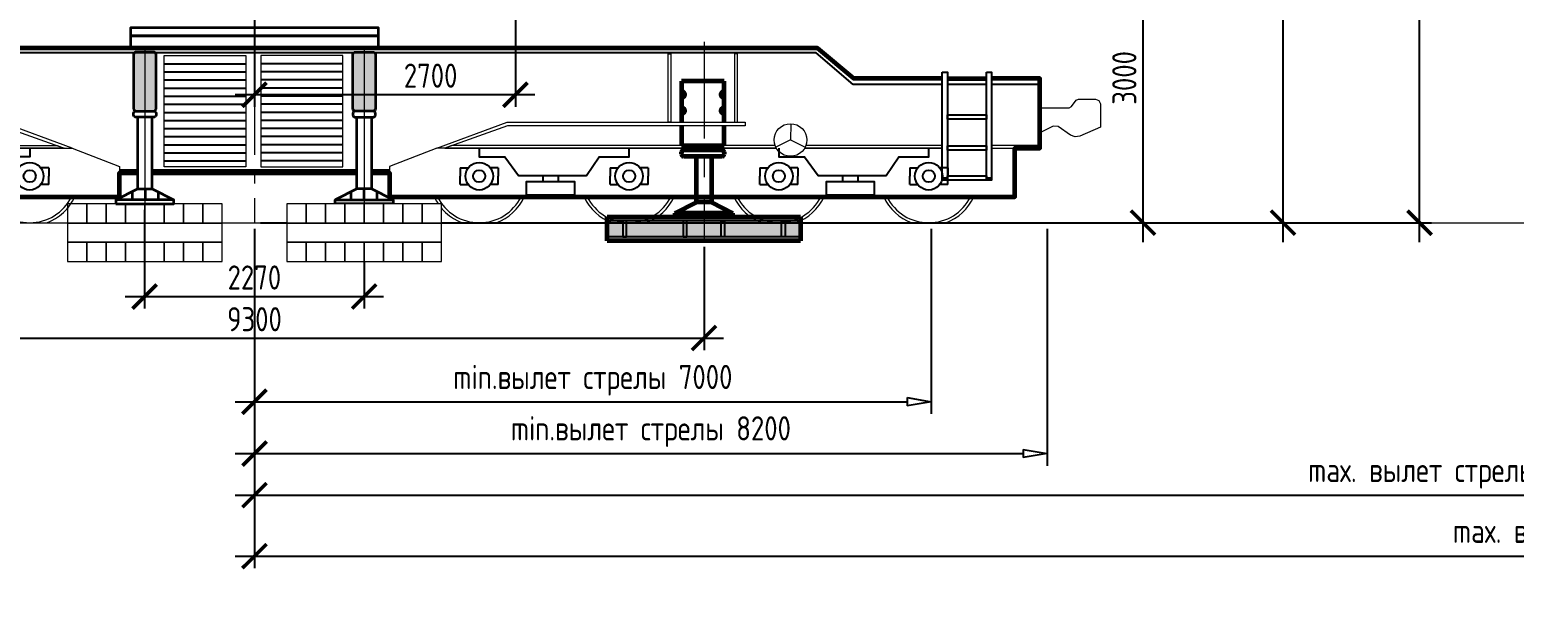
# Model space of a CAD drawing. Header units: millimetres. Extents: x -116888 to 30597, y -50310 to 30934.
# Drawn here: x -2325 to 13032, y -4014 to 2000 of the extents above; entities that cross this region are included whole.
import ezdxf

# ---------------------------------------------------------------- set-up
doc = ezdxf.new("R2010")
doc.units = ezdxf.units.MM
doc.set_wipeout_variables(frame=1)
doc.linetypes.add('CENTER', pattern=[16, 10, -2, 2, -2])
doc.linetypes.add('K5LT_AXLED', pattern=[19.5, 15, -1.5, 1.5, -1.5])
doc.layers.add('1.Основная', color=5, linetype='Continuous', lineweight=60, true_color=0x0000ff)
doc.layers.add('3.Осевая', color=7, linetype='CENTER', lineweight=0, true_color=0xff8000)
for name, color, linetype, lineweight in [('2.Тонкая', 7, 'Continuous', 18), ('второстепенные', 7, 'Continuous', 25), ('линии', 7, 'Continuous', 35), ('оси', 7, 'CENTER', 13), ('размеры', 7, 'Continuous', 15), ('штриховка', 7, 'Continuous', 9)]:
    doc.layers.add(name, color=color, linetype=linetype, lineweight=lineweight)
doc.styles.add('ГОСТ 2.304', font='CS_Gost2304.shx')
doc.dimstyles.new('СПДС', dxfattribs={"dimscale": 100, "dimtxt": 2.5, "dimasz": 2.5, "dimexe": 1.25, "dimexo": 0.625, "dimtad": 1, "dimdec": 0, "dimrnd": 0.001, "dimtxsty": 'ГОСТ 2.304', "dimblk": 'ARCHTICK', "dimblk1": 'ARCHTICK', "dimblk2": 'ARCHTICK', "dimcen": 2.5, "dimdle": 2, "dimadec": 0, "dimazin": 2, "dimtfac": 0.75, "dimtdec": 4, "dimtmove": 1, "dimatfit": 3, "dimfxl": 1, "dimtolj": 1, "dimarcsym": 1})

# ---------------------------------------------------------------- blocks, each defined once
blk = doc.blocks.new('*U123')
at = {"layer": '3.Осевая', "ltscale": 100}
blk.add_line((0, 2741), (0, -34), dxfattribs=at)
at = {"layer": 'линии', "color": 5, "ltscale": 1000, "true_color": 0x0000ff}
for points in [[(-1283, 128), (1283, 128), (1283, 211), (-1283, 211)], [(-1283, 0), (1283, 0), (1283, 128), (-1283, 128)]]:
    blk.add_lwpolyline(points, close=True, dxfattribs=at)
blk = doc.blocks.new('*U12')
blk.add_wipeout([(-800, 0), (-800, -600), (800, -600), (800, 0)]).dxf.layer = 'штриховка'
at = {"layer": '2.Тонкая', "ltscale": 1000}
for points in [[(-800, -200), (-600, -200), (-600, 0), (-800, 0)], [(-600, -200), (-400, -200), (-400, 0), (-600, 0)], [(-400, -200), (-200, -200), (-200, 0), (-400, 0)], [(-200, -200), (0, -200), (0, 0), (-200, 0)], [(0, -200), (200, -200), (200, 0), (0, 0)], [(200, -200), (400, -200), (400, 0), (200, 0)], [(400, -200), (600, -200), (600, 0), (400, 0)], [(600, -200), (800, -200), (800, 0), (600, 0)], [(-800, -400), (800, -400), (800, -200), (-800, -200)], [(-800, -600), (-600, -600), (-600, -400), (-800, -400)], [(-600, -600), (-400, -600), (-400, -400), (-600, -400)], [(-400, -600), (-200, -600), (-200, -400), (-400, -400)], [(-200, -600), (0, -600), (0, -400), (-200, -400)], [(0, -600), (200, -600), (200, -400), (0, -400)], [(200, -600), (400, -600), (400, -400), (200, -400)], [(400, -600), (600, -600), (600, -400), (400, -400)], [(600, -600), (800, -600), (800, -400), (600, -400)]]:
    blk.add_lwpolyline(points, close=True, dxfattribs=at)
blk = doc.blocks.new('аутр. стойка')
blk.add_wipeout([(780275, 203353), (780275, 203392), (780499, 203506), (780499, 204248), (780652, 204248), (780652, 203506), (780875, 203392), (780875, 203353)]).dxf.layer = 'штриховка'
at = {"layer": 'линии', "color": 5, "ltscale": 1000, "true_color": 0x0000ff}
for p, q in [((780578, 203506), (780578, 203392)), ((780444, 203478), (780444, 203392)), ((780712, 203475), (780712, 203392))]:
    blk.add_line(p, q, dxfattribs=at)
for points in [[(780499, 203506), (780652, 203506), (780652, 204248), (780499, 204248)], [(780275, 203353), (780875, 203353), (780875, 203392), (780275, 203392)]]:
    blk.add_lwpolyline(points, close=True, dxfattribs=at)
blk.add_lwpolyline([(780275, 203392), (780499, 203506), (780652, 203506), (780875, 203392)], dxfattribs=at)
blk = doc.blocks.new('уатр.')
at = {"layer": 'штриховка', "ltscale": 1000, "true_color": 0x000000}
h = blk.add_hatch(color=18, dxfattribs=at)
h.dxf.hatch_style = 1
h.paths.add_polyline_path([(761340, 193740, 0.414214), (761315, 193765), (761223, 193765), (761340, 193650)])
h.paths.add_polyline_path([(761107, 193609), (761107, 193337), (761291, 193154), (761315, 193154, 0.414214), (761340, 193179), (761340, 193378)])
at = {"layer": 'штриховка', "ltscale": 1000}
h = blk.add_hatch(color=2, dxfattribs=at)
h.dxf.hatch_style = 1
h.paths.add_polyline_path([(761340, 193650), (761223, 193765), (761132, 193765, 0.414214), (761107, 193740), (761107, 193609), (761340, 193378)])
h.paths.add_polyline_path([(761107, 193337), (761107, 193179, 0.414214), (761132, 193154), (761291, 193154)])
at = {"layer": 'линии', "color": 5, "ltscale": 1000, "true_color": 0x0000ff}
for points in [[(761132, 193154), (761315, 193154, 0.414214), (761340, 193179), (761340, 193740, 0.414214), (761315, 193765), (761132, 193765, 0.414214), (761107, 193740), (761107, 193179, 0.414214)], [(761132, 193154), (761315, 193154, -0.414214), (761340, 193129), (761340, 193115, -0.414214), (761315, 193090), (761132, 193090, -0.414214), (761107, 193115), (761107, 193129, -0.414214)]]:
    blk.add_lwpolyline(points, format="xyb", close=True, dxfattribs=at)
at = {"layer": 'линии'}
blk.add_blockref('аутр. стойка', (-19352, -11158), dxfattribs=at)
blk = doc.blocks.new('*U100')
at = {"color": 8, "lineweight": 20}
for p, q in [((-6105, 268), (-1550, 268)), ((6105, 268), (1550, 268))]:
    blk.add_line(p, q, dxfattribs=at)
for centre in [(-2325, 482), (2325, 482), (3875, 482), (5425, 482), (6975, 482)]:
    blk.add_arc(centre, 482, 206.3327, 333.6673, dxfattribs=at)
at = {"color": 7, "lineweight": 20}
blk.add_arc((-2325, 482), 513, 290.0531, 335.3742, dxfattribs=at)
at = {"layer": '1.Основная', "color": 5, "ltscale": 1000, "true_color": 0x0000ff}
for points in [[(7115, 1494), (6200, 1494), (5823, 1807), (0, 1807), (-5823, 1807), (-6200, 1494), (-7115, 1494)], [(-7624, 1494), (-8124, 1494), (-8124, 772), (-7865, 772), (-7865, 268), (-1395, 268), (-1395, 516), (1395, 516), (1395, 268), (7865, 268), (7865, 772), (8124, 772), (8124, 1494), (7624, 1494)], [(7168, 1494), (7571, 1494)]]:
    blk.add_lwpolyline(points, dxfattribs=at)
at = {"layer": '2.Тонкая', "ltscale": 1000}
for p, q in [((8124, 799), (7624, 799)), ((7624, 772), (7865, 772))]:
    blk.add_line(p, q, dxfattribs=at)
for points in [[(-89, 580), (-934, 580), (-934, 1732), (-89, 1732)], [(67, 580), (913, 580), (913, 1732), (67, 1732)], [(4308, 1040), (4278, 1040), (4278, 1748), (4308, 1748)], [(4967, 1040), (4997, 1040), (4997, 1748), (4967, 1748)]]:
    blk.add_lwpolyline(points, close=True, dxfattribs=at)
for points in [[(4858, 1040), (4858, 1466), (4418, 1466), (4418, 1040)], [(8124, 1191), (8428, 1191), (8452, 1203), (8500, 1268), (8524, 1280), (8700, 1280), (8735, 1265), (8750, 1230), (8750, 990), (8538, 897), (8488, 890), (8441, 907), (8312, 997), (8261, 1001), (8124, 931)], [(-1887, 772), (-2615, 1040), (-5077, 1040), (-5077, 1005), (-2616, 1005), (-1970, 772)], [(1887, 772), (2615, 1040), (5077, 1040), (5077, 1005), (2616, 1005), (1970, 772)], [(4418, 1005), (4418, 799), (4858, 799), (4858, 1005)], [(-5386, 799), (-2040, 799), (-1970, 772), (-5399, 772)], [(-5399, 772), (-1887, 772), (-1395, 583), (-1395, 516)], [(5399, 772), (1887, 772), (1395, 583), (1395, 516)], [(5386, 799), (2040, 799), (1970, 772), (5399, 772)], [(7115, 772), (5690, 772)], [(5690, 772), (7115, 772)], [(7115, 799), (5703, 799)]]:
    blk.add_lwpolyline(points, dxfattribs=at)
for centre, radius, start, end in [((4418, 1327), 33.6, 270, 90), ((4858, 1327), 33.6, 90, 270), ((4418, 1161), 33.6, 270, 90), ((4858, 1161), 33.6, 90, 270), ((2325, 482), 513, 204.6258, 249.9469), ((2325, 482), 513, 290.0531, 335.3742), ((3875, 482), 513, 204.6258, 249.9469), ((3875, 482), 513, 290.0531, 335.3742), ((5425, 482), 513, 204.6258, 249.9469), ((5425, 482), 513, 290.0531, 335.3742), ((6975, 482), 513, 204.6258, 249.9469), ((6975, 482), 513, 290.0531, 335.3742)]:
    blk.add_arc(centre, radius, start, end, dxfattribs=at)
at = {"layer": 'Defpoints', "color": 1, "linetype": 'Continuous', "lineweight": 0, "ltscale": 1000}
blk.add_line((8124, 1494), (8124, 1466), dxfattribs=at)
at = {"layer": 'второстепенные', "color": 9, "ltscale": 1000, "true_color": 0xb7b7b7}
for p, q in [((5810, 1758), (-5807, 1758)), ((6194, 1431), (5810, 1758)), ((-934, 1647), (-89, 1647)), ((-934, 1563), (-89, 1563)), ((913, 1647), (67, 1647)), ((913, 1563), (67, 1563)), ((-934, 1479), (-89, 1479)), ((-934, 1395), (-89, 1395)), ((913, 1479), (67, 1479)), ((913, 1395), (67, 1395)), ((7115, 1431), (6194, 1431)), ((7571, 1431), (7168, 1431)), ((8124, 1431), (7624, 1431)), ((-934, 1311), (-89, 1311)), ((913, 1311), (67, 1311)), ((-934, 1227), (-89, 1227)), ((-934, 1143), (-89, 1143)), ((913, 1227), (67, 1227)), ((913, 1143), (67, 1143)), ((-934, 1059), (-89, 1059)), ((-934, 975), (-89, 975)), ((913, 1059), (67, 1059)), ((913, 975), (67, 975)), ((-934, 892), (-89, 892)), ((-934, 808), (-89, 808)), ((913, 892), (67, 892)), ((913, 808), (67, 808)), ((-934, 724), (-89, 724)), ((-934, 640), (-89, 640)), ((913, 724), (67, 724)), ((913, 640), (67, 640)), ((-2128, 567), (-2210, 567)), ((-2128, 567), (-2128, 482)), ((-2128, 397), (-2128, 482)), ((-1395, 547), (1395, 547)), ((2128, 567), (2210, 567)), ((2128, 567), (2128, 482)), ((2128, 397), (2128, 482)), ((2522, 567), (2440, 567)), ((2522, 567), (2522, 482)), ((2522, 397), (2522, 482)), ((3678, 567), (3760, 567)), ((3678, 567), (3678, 482)), ((3678, 397), (3678, 482)), ((4072, 567), (3990, 567)), ((4072, 567), (4072, 482)), ((4072, 397), (4072, 482)), ((5228, 567), (5310, 567)), ((5228, 567), (5228, 482)), ((5228, 397), (5228, 482)), ((5622, 567), (5540, 567)), ((5622, 567), (5622, 482)), ((5622, 397), (5622, 482)), ((6778, 567), (6860, 567)), ((6778, 567), (6778, 482)), ((6778, 397), (6778, 482)), ((7172, 567), (7090, 567)), ((7172, 567), (7172, 482)), ((7172, 397), (7172, 482)), ((-2128, 397), (-2210, 397)), ((2128, 397), (2210, 397)), ((2522, 397), (2440, 397)), ((3678, 397), (3760, 397)), ((4072, 397), (3990, 397)), ((5228, 397), (5310, 397)), ((5622, 397), (5540, 397)), ((6778, 397), (6860, 397)), ((7172, 397), (7090, 397))]:
    blk.add_line(p, q, dxfattribs=at)
at = {"layer": 'второстепенные', "color": 8, "lineweight": 20}
for p, q in [((5548, 1025), (5545, 857)), ((5545, 857), (5393, 784)), ((5545, 857), (5697, 784))]:
    blk.add_line(p, q, dxfattribs=at)
at = {"layer": 'второстепенные', "color": 9, "ltscale": 1000, "true_color": 0xb7b7b7}
for points in [[(7115, 1560), (7168, 1560), (7168, 463), (7115, 463)], [(7571, 1560), (7624, 1560), (7624, 463), (7571, 463)], [(7168, 1118), (7571, 1118), (7571, 1071), (7168, 1071)], [(7168, 797), (7571, 797), (7571, 750), (7168, 750)], [(2985, 488), (3140, 488), (3140, 425), (2985, 425)], [(6085, 488), (6240, 488), (6240, 425), (6085, 425)], [(7115, 463), (7168, 463), (7168, 440), (7115, 440)], [(7168, 487), (7571, 487), (7571, 440), (7168, 440)], [(7571, 463), (7624, 463), (7624, 440), (7571, 440)], [(2812, 288), (3315, 288), (3315, 425), (2812, 425)], [(5912, 288), (6415, 288), (6415, 425), (5912, 425)]]:
    blk.add_lwpolyline(points, close=True, dxfattribs=at)
for points in [[(-2325, 772), (-2325, 682), (-2588, 682), (-2731, 488), (-3434, 488), (-3564, 683), (-3875, 683), (-3875, 772)], [(2325, 772), (2325, 682), (2588, 682), (2731, 488), (3434, 488), (3564, 683), (3875, 683), (3875, 772)], [(5425, 772), (5425, 682), (5688, 682), (5831, 488), (6534, 488), (6664, 683), (6975, 683), (6975, 772)]]:
    blk.add_lwpolyline(points, dxfattribs=at)
at = {"layer": 'второстепенные', "color": 8, "lineweight": 20}
blk.add_circle((5545, 857), 169, dxfattribs=at)
at = {"layer": 'второстепенные', "color": 9, "ltscale": 1000, "true_color": 0xb7b7b7}
for centre, radius in [((-2325, 482), 143), ((2325, 482), 143), ((3875, 482), 143), ((5425, 482), 143), ((6975, 482), 143), ((-2325, 482), 62.7), ((2325, 482), 62.7), ((3875, 482), 62.7), ((5425, 482), 62.7), ((6975, 482), 62.7)]:
    blk.add_circle(centre, radius, dxfattribs=at)
at = {"layer": 'оси', "color": 30, "linetype": 'K5LT_AXLED', "ltscale": 100, "true_color": 0xff8000}
blk.add_line((0, 2205), (0, 0), dxfattribs=at)
at = {"layer": 'линии'}
blk.add_blockref('уатр.', (-762358, -191998), dxfattribs=at)
at = {"layer": 'линии', "xscale": -1}
blk.add_blockref('уатр.', (762358, -191998), dxfattribs=at)
at = {"layer": 'линии', "color": 5, "ltscale": 1000, "true_color": 0x0000ff}
blk.add_line((-1283, 1807), (1283, 1807), dxfattribs=at)
at = {"layer": 'оси', "color": 30, "linetype": 'K5LT_AXLED', "ltscale": 200, "true_color": 0xff8000}
for p, q in [((-1135, 1807), (-1135, 0)), ((1135, 1807), (1135, 0))]:
    blk.add_line(p, q, dxfattribs=at)
blk = doc.blocks.new('_ArchTick')
at = {"color": 0, "linetype": 'ByBlock', "lineweight": 30, "const_width": 0.15}
blk.add_lwpolyline([(-0.5, -0.5), (0.5, 0.5)], dxfattribs=at)
blk = doc.blocks.new('*D76')
at = {"layer": 'Defpoints', "color": 0, "ltscale": 100}
for p in [(7000, 22000), (10640, 22000), (7000, 0)]:
    blk.add_point(p, dxfattribs=at)
at = {"layer": 'размеры', "color": 0, "lineweight": -2, "ltscale": 1000}
for p, q in [((10640, -200), (10640, 22200)), ((7063, 22000), (10765, 22000)), ((7062, 0), (10765, 0))]:
    blk.add_line(p, q, dxfattribs=at)
at = {"layer": 'размеры', "color": 0, "lineweight": -2, "ltscale": 100, "xscale": 250, "yscale": 250, "zscale": 250}
for p, rotation in [((10640, 22000), 90), ((10640, 0), 270)]:
    blk.add_blockref('_ArchTick', p, dxfattribs=dict(at, rotation=rotation))
at = {"layer": 'размеры', "color": 0, "ltscale": 100, "insert": (10412, 11000), "char_height": 250, "attachment_point": 5, "rotation": 90, "style": 'ГОСТ 2.304'}
blk.add_mtext('\\A1;высота подъёма крюка 22000', dxfattribs=at)
blk = doc.blocks.new('_ClosedBlank')
at = {"color": 0, "linetype": 'ByBlock', "lineweight": -2}
for p, q in [((-1, 0.167), (0, 0)), ((-1, 0.167), (-1, -0.167)), ((0, 0), (-1, -0.167))]:
    blk.add_line(p, q, dxfattribs=at)
blk = doc.blocks.new('*D77')
at = {"layer": 'Defpoints', "color": 0, "ltscale": 100}
for p in [(0, 0), (7000, 1), (7000, -1853)]:
    blk.add_point(p, dxfattribs=at)
at = {"layer": 'размеры', "color": 0, "lineweight": -2, "ltscale": 100}
for p, q in [((0, -62), (0, -1978)), ((7000, -62), (7000, -1978))]:
    blk.add_line(p, q, dxfattribs=at)
at = {"layer": 'размеры', "color": 0, "linetype": 'Continuous', "lineweight": -2, "ltscale": 100}
blk.add_line((-200, -1853), (6750, -1853), dxfattribs=at)
at = {"layer": 'размеры', "color": 0, "lineweight": -2, "ltscale": 100, "xscale": 250, "yscale": 250, "zscale": 250, "rotation": 180}
blk.add_blockref('_ArchTick', (0, -1853), dxfattribs=at)
at = {"layer": 'размеры', "color": 0, "lineweight": -2, "ltscale": 100, "xscale": 250, "yscale": 250, "zscale": 250}
blk.add_blockref('_ClosedBlank', (7000, -1853), dxfattribs=at)
at = {"layer": 'размеры', "color": 0, "ltscale": 100, "insert": (3500, -1631), "char_height": 250, "attachment_point": 5, "style": 'ГОСТ 2.304'}
blk.add_mtext('\\A1;min.вылет стрелы 7000', dxfattribs=at)
blk = doc.blocks.new('_McsArrow')
at = {"layer": 'Defpoints', "color": 0, "linetype": 'Continuous', "lineweight": 0, "ltscale": 1000}
blk.add_solid([(0, 0), (-1, 0.167), (-1, -0.167)], dxfattribs=at)
blk = doc.blocks.new('*D78')
at = {"layer": 'Defpoints', "color": 0, "ltscale": 100}
for p in [(25000, 0), (0, -62), (25000, -2822)]:
    blk.add_point(p, dxfattribs=at)
at = {"layer": 'размеры', "color": 0, "lineweight": -2, "ltscale": 100}
for p, q in [((0, -125), (0, -2947)), ((25000, -62), (25000, -2947)), ((-200, -2822), (24750, -2822))]:
    blk.add_line(p, q, dxfattribs=at)
at = {"layer": 'размеры', "color": 0, "lineweight": -2, "ltscale": 100, "xscale": 250, "yscale": 250, "zscale": 250, "rotation": 180}
blk.add_blockref('_ArchTick', (0, -2822), dxfattribs=at)
at = {"layer": 'размеры', "color": 0, "lineweight": -2, "ltscale": 100, "xscale": 250, "yscale": 250, "zscale": 250}
blk.add_blockref('_McsArrow', (25000, -2822), dxfattribs=at)
at = {"layer": 'размеры', "color": 0, "ltscale": 100, "insert": (12500, -2594), "char_height": 250, "attachment_point": 5, "style": 'ГОСТ 2.304'}
blk.add_mtext('\\A1;mах. вылет стрелы 25000', dxfattribs=at)
blk = doc.blocks.new('*D80')
at = {"layer": 'Defpoints', "color": 0, "ltscale": 100}
for p in [(0, 0), (8200, 0), (8200, -2391)]:
    blk.add_point(p, dxfattribs=at)
at = {"layer": 'размеры', "color": 0, "lineweight": -2, "ltscale": 1000}
for p, q in [((0, -62), (0, -2516)), ((8200, -62), (8200, -2516)), ((-200, -2391), (7950, -2391))]:
    blk.add_line(p, q, dxfattribs=at)
at = {"layer": 'размеры', "color": 0, "lineweight": -2, "ltscale": 100, "xscale": 250, "yscale": 250, "zscale": 250, "rotation": 180}
blk.add_blockref('_ArchTick', (0, -2391), dxfattribs=at)
at = {"layer": 'размеры', "color": 0, "lineweight": -2, "ltscale": 100, "xscale": 250, "yscale": 250, "zscale": 250}
blk.add_blockref('_ClosedBlank', (8200, -2391), dxfattribs=at)
at = {"layer": 'размеры', "color": 0, "ltscale": 100, "insert": (4100, -2163), "char_height": 250, "attachment_point": 5, "style": 'ГОСТ 2.304'}
blk.add_mtext('\\A1;min.вылет стрелы 8200', dxfattribs=at)
blk = doc.blocks.new('*D81')
at = {"layer": 'Defpoints', "color": 0, "ltscale": 100}
for p in [(7876, 27650), (12052, 27650), (0, 0)]:
    blk.add_point(p, dxfattribs=at)
at = {"layer": 'размеры', "color": 0, "lineweight": -2, "ltscale": 1000}
for p, q in [((12052, -200), (12052, 27850)), ((7939, 27650), (12177, 27650)), ((62, 0), (12177, 0))]:
    blk.add_line(p, q, dxfattribs=at)
at = {"layer": 'размеры', "color": 0, "lineweight": -2, "ltscale": 100, "xscale": 250, "yscale": 250, "zscale": 250}
for p, rotation in [((12052, 27650), 90), ((12052, 0), 270)]:
    blk.add_blockref('_ArchTick', p, dxfattribs=dict(at, rotation=rotation))
at = {"layer": 'размеры', "color": 0, "ltscale": 100, "insert": (11824, 13825), "char_height": 250, "attachment_point": 5, "rotation": 90, "style": 'ГОСТ 2.304'}
blk.add_mtext('\\A1;высота подъёма крюка 27650', dxfattribs=at)
blk = doc.blocks.new('*D82')
at = {"layer": 'Defpoints', "color": 0, "ltscale": 100}
for p in [(0, 0), (28000, 0), (28000, -3452)]:
    blk.add_point(p, dxfattribs=at)
at = {"layer": 'размеры', "color": 0, "lineweight": -2, "ltscale": 100}
for p, q in [((0, -62), (0, -3577)), ((28000, -62), (28000, -3577)), ((-200, -3452), (27750, -3452))]:
    blk.add_line(p, q, dxfattribs=at)
at = {"layer": 'размеры', "color": 0, "lineweight": -2, "ltscale": 100, "xscale": 250, "yscale": 250, "zscale": 250, "rotation": 180}
blk.add_blockref('_ArchTick', (0, -3452), dxfattribs=at)
at = {"layer": 'размеры', "color": 0, "lineweight": -2, "ltscale": 100, "xscale": 250, "yscale": 250, "zscale": 250}
blk.add_blockref('_McsArrow', (28000, -3452), dxfattribs=at)
at = {"layer": 'размеры', "color": 0, "ltscale": 100, "insert": (14000, -3224), "char_height": 250, "attachment_point": 5, "style": 'ГОСТ 2.304'}
blk.add_mtext('\\A1;mах. вылет стрелы 28000', dxfattribs=at)
blk = doc.blocks.new('*D94')
at = {"layer": 'Defpoints', "color": 0, "ltscale": 100, "transparency": 16777216}
for p in [(-9479, 11706), (-1038, 11706), (-8964, 0)]:
    blk.add_point(p, dxfattribs=at)
at = {"layer": 'размеры', "color": 0, "lineweight": -2, "ltscale": 100, "transparency": 16777216}
for p, q in [((-9479, -200), (-9479, 11906)), ((-1100, 11706), (-9604, 11706)), ((-9027, 0), (-9604, 0))]:
    blk.add_line(p, q, dxfattribs=at)
at = {"layer": 'размеры', "color": 0, "lineweight": -2, "ltscale": 100, "transparency": 16777216, "xscale": 250, "yscale": 250, "zscale": 250}
for p, rotation in [((-9479, 11706), 90), ((-9479, 0), 270)]:
    blk.add_blockref('_ArchTick', p, dxfattribs=dict(at, rotation=rotation))
at = {"layer": 'размеры', "color": 0, "ltscale": 100, "transparency": 16777216, "insert": (-9681, 5853), "char_height": 250, "attachment_point": 5, "rotation": 90, "style": 'ГОСТ 2.304'}
blk.add_mtext('\\A1;мах. 12500', dxfattribs=at)
blk = doc.blocks.new('*D96')
at = {"layer": 'Defpoints', "color": 0, "ltscale": 100, "transparency": 16777216}
for p in [(0, 3000), (2700, 3000), (0, 1326)]:
    blk.add_point(p, dxfattribs=at)
at = {"layer": 'размеры', "color": 0, "lineweight": -2, "ltscale": 100, "transparency": 16777216}
for p, q in [((0, 2938), (0, 1201)), ((2700, 2938), (2700, 1201)), ((2900, 1326), (-200, 1326))]:
    blk.add_line(p, q, dxfattribs=at)
at = {"layer": 'размеры', "color": 0, "lineweight": -2, "ltscale": 100, "transparency": 16777216, "xscale": 250, "yscale": 250, "zscale": 250, "rotation": 180}
blk.add_blockref('_ArchTick', (0, 1326), dxfattribs=at)
at = {"layer": 'размеры', "color": 0, "lineweight": -2, "ltscale": 100, "transparency": 16777216, "xscale": 250, "yscale": 250, "zscale": 250}
blk.add_blockref('_ArchTick', (2700, 1326), dxfattribs=at)
at = {"layer": 'размеры', "color": 0, "ltscale": 100, "transparency": 16777216, "insert": (1822, 1523), "char_height": 250, "attachment_point": 5, "style": 'ГОСТ 2.304'}
blk.add_mtext('\\A1;2700', dxfattribs=at)
blk = doc.blocks.new('*D97')
at = {"layer": 'Defpoints', "color": 0, "ltscale": 100, "transparency": 16777216}
for p in [(2702, 3000), (8200, 0), (9191, 0)]:
    blk.add_point(p, dxfattribs=at)
at = {"layer": 'размеры', "color": 0, "lineweight": -2, "ltscale": 100, "transparency": 16777216}
for p, q in [((9191, 3200), (9191, -200)), ((2764, 3000), (9316, 3000)), ((8262, 0), (9316, 0))]:
    blk.add_line(p, q, dxfattribs=at)
at = {"layer": 'размеры', "color": 0, "lineweight": -2, "ltscale": 100, "transparency": 16777216, "xscale": 250, "yscale": 250, "zscale": 250}
for p, rotation in [((9191, 3000), 90), ((9191, 0), 270)]:
    blk.add_blockref('_ArchTick', p, dxfattribs=dict(at, rotation=rotation))
at = {"layer": 'размеры', "color": 0, "ltscale": 100, "transparency": 16777216, "insert": (8998, 1500), "char_height": 250, "attachment_point": 5, "rotation": 90, "style": 'ГОСТ 2.304'}
blk.add_mtext('\\A1;3000', dxfattribs=at)
blk = doc.blocks.new('внутренние аутригеры')
at = {"layer": 'второстепенные', "ltscale": 1000, "true_color": 0xffffff}
h = blk.add_hatch(color=7, dxfattribs=at)
h.dxf.hatch_style = 1
h.paths.add_polyline_path([(-3649, -1745), (-5649, -1745), (-5649, -1995), (-3649, -1995)])
h = blk.add_hatch(color=7, dxfattribs=at)
h.dxf.hatch_style = 1
h.paths.add_polyline_path([(3649, -1745), (5649, -1745), (5649, -1995), (3649, -1995)])
at = {"layer": '1.Основная', "ltscale": 1000}
for p, q in [((-4858, -767), (-4858, -341)), ((-4858, -341), (-4418, -341)), ((-4418, -341), (-4418, -767)), ((4858, -341), (4418, -341)), ((4418, -341), (4418, -767)), ((4858, -767), (4858, -341)), ((-4858, -1007), (-4858, -802)), ((-4418, -802), (-4418, -1007)), ((4418, -802), (4418, -1007)), ((4858, -1007), (4858, -802)), ((-4418, -1007), (-4858, -1007)), ((-4443, -1051), (-4833, -1051)), ((4418, -1007), (4858, -1007)), ((4443, -1051), (4833, -1051)), ((-4858, -1076), (-4858, -1095)), ((-4833, -1120), (-4443, -1120)), ((-4418, -1095), (-4418, -1076)), ((4418, -1095), (4418, -1076)), ((4833, -1120), (4443, -1120)), ((4858, -1076), (4858, -1095)), ((-3649, -1745), (-5649, -1745)), ((-5649, -1745), (-5649, -1995)), ((-4949, -1745), (-4949, -1706)), ((-4949, -1706), (-4349, -1706)), ((-4349, -1745), (-4949, -1745)), ((-4349, -1706), (-4349, -1745)), ((-3649, -1995), (-3649, -1745)), ((3649, -1995), (3649, -1745)), ((3649, -1745), (5649, -1745)), ((4949, -1706), (4349, -1706)), ((4349, -1706), (4349, -1745)), ((4349, -1745), (4949, -1745)), ((4949, -1745), (4949, -1706)), ((5649, -1745), (5649, -1995)), ((-5649, -1995), (-3649, -1995)), ((5649, -1995), (3649, -1995))]:
    blk.add_line(p, q, dxfattribs=at)
at = {"layer": '1.Основная', "ltscale": 1000, "extrusion": (0, 0, -1)}
for p, q in [((-4727, -1120), (-4727, -1592)), ((-4573, -1592), (-4573, -1120)), ((4573, -1592), (4573, -1120)), ((4727, -1120), (4727, -1592)), ((-4727, -1592), (-4949, -1706)), ((-4349, -1706), (-4573, -1592)), ((4349, -1706), (4573, -1592)), ((4727, -1592), (4949, -1706))]:
    blk.add_line(p, q, dxfattribs=at)
at = {"layer": '1.Основная'}
for p, q in [((-4727, -1592), (-4573, -1592)), ((4727, -1592), (4573, -1592))]:
    blk.add_line(p, q, dxfattribs=at)
at = {"layer": '1.Основная', "ltscale": 1000}
for centre, radius, start, end in [((-4858, -480), 33.6, 270, 90), ((-4418, -480), 33.6, 90, 270), ((4418, -480), 33.6, 270, 90), ((4858, -480), 33.6, 90, 270), ((-4858, -646), 33.6, 270, 90), ((-4418, -646), 33.6, 90, 270), ((4418, -646), 33.6, 270, 90), ((4858, -646), 33.6, 90, 270), ((-4833, -1076), 25, 90, 180), ((-4443, -1076), 25, 0, 90), ((4443, -1076), 25, 90, 180), ((4833, -1076), 25, 0, 90), ((-4833, -1095), 25, 180, 270), ((-4443, -1095), 25, 270, 0), ((4443, -1095), 25, 180, 270), ((4833, -1095), 25, 270, 0)]:
    blk.add_arc(centre, radius, start, end, dxfattribs=at)
at = {"layer": 'Defpoints', "color": 1, "linetype": 'Continuous', "lineweight": 0, "extrusion": (0, 0, -1)}
for p, q in [((-4573, -1120), (-4727, -1120)), ((4573, -1120), (4727, -1120)), ((-4949, -1706), (-4949, -1745)), ((-4349, -1745), (-4349, -1706)), ((4349, -1745), (4349, -1706)), ((4949, -1706), (4949, -1745))]:
    blk.add_line(p, q, dxfattribs=at)
at = {"layer": 'второстепенные', "ltscale": 1000}
for p, q in [((-5649, -1787), (-3649, -1787)), ((-5451, -1787), (-5488, -1787)), ((-5488, -1787), (-5488, -1951)), ((-5451, -1951), (-5451, -1787)), ((-4826, -1787), (-4863, -1787)), ((-4863, -1787), (-4863, -1951)), ((-4826, -1951), (-4826, -1787)), ((-4472, -1951), (-4472, -1787)), ((-4472, -1787), (-4435, -1787)), ((-4435, -1787), (-4435, -1951)), ((-3847, -1951), (-3847, -1787)), ((-3847, -1787), (-3811, -1787)), ((-3811, -1787), (-3811, -1951)), ((5649, -1787), (3649, -1787)), ((3847, -1787), (3811, -1787)), ((3811, -1787), (3811, -1951)), ((3847, -1951), (3847, -1787)), ((4472, -1787), (4435, -1787)), ((4435, -1787), (4435, -1951)), ((4472, -1951), (4472, -1787)), ((4826, -1951), (4826, -1787)), ((4826, -1787), (4863, -1787)), ((4863, -1787), (4863, -1951)), ((5451, -1951), (5451, -1787)), ((5451, -1787), (5488, -1787)), ((5488, -1787), (5488, -1951)), ((-5649, -1951), (-3649, -1951)), ((-5488, -1951), (-5451, -1951)), ((-4863, -1951), (-4826, -1951)), ((-4435, -1951), (-4472, -1951)), ((-3811, -1951), (-3847, -1951)), ((5649, -1951), (3649, -1951)), ((3811, -1951), (3847, -1951)), ((4435, -1951), (4472, -1951)), ((4863, -1951), (4826, -1951)), ((5488, -1951), (5451, -1951))]:
    blk.add_line(p, q, dxfattribs=at)
at = {"layer": 'оси', "color": 30, "ltscale": 100, "true_color": 0xff8000}
for p, q in [((-4650, 66), (-4650, -1995)), ((4650, 66), (4650, -1995))]:
    blk.add_line(p, q, dxfattribs=at)
blk = doc.blocks.new('*D102')
at = {"layer": 'Defpoints', "color": 0, "ltscale": 100, "transparency": 16777216}
for p in [(-4650, -145), (4650, -188), (4650, -1194)]:
    blk.add_point(p, dxfattribs=at)
at = {"layer": 'размеры', "color": 0, "lineweight": -2, "ltscale": 100, "transparency": 16777216}
for p, q in [((-4650, -207), (-4650, -1319)), ((4650, -251), (4650, -1319)), ((-4850, -1194), (4850, -1194))]:
    blk.add_line(p, q, dxfattribs=at)
at = {"layer": 'размеры', "color": 0, "lineweight": -2, "ltscale": 100, "transparency": 16777216, "xscale": 250, "yscale": 250, "zscale": 250, "rotation": 180}
blk.add_blockref('_ArchTick', (-4650, -1194), dxfattribs=at)
at = {"layer": 'размеры', "color": 0, "lineweight": -2, "ltscale": 100, "transparency": 16777216, "xscale": 250, "yscale": 250, "zscale": 250}
blk.add_blockref('_ArchTick', (4650, -1194), dxfattribs=at)
at = {"layer": 'размеры', "color": 0, "ltscale": 100, "transparency": 16777216, "insert": (0, -999), "char_height": 250, "attachment_point": 5, "style": 'ГОСТ 2.304'}
blk.add_mtext('\\A1;9300', dxfattribs=at)
blk = doc.blocks.new('*D103')
at = {"layer": 'Defpoints', "color": 0, "ltscale": 100, "transparency": 16777216}
for p in [(-1136, 197), (1134, 197), (1134, -764)]:
    blk.add_point(p, dxfattribs=at)
at = {"layer": 'размеры', "color": 0, "lineweight": -2, "ltscale": 100, "transparency": 16777216}
for p, q in [((-1136, 135), (-1136, -889)), ((1134, 135), (1134, -889)), ((-1336, -764), (1334, -764))]:
    blk.add_line(p, q, dxfattribs=at)
at = {"layer": 'размеры', "color": 0, "lineweight": -2, "ltscale": 100, "transparency": 16777216, "xscale": 250, "yscale": 250, "zscale": 250, "rotation": 180}
blk.add_blockref('_ArchTick', (-1136, -764), dxfattribs=at)
at = {"layer": 'размеры', "color": 0, "lineweight": -2, "ltscale": 100, "transparency": 16777216, "xscale": 250, "yscale": 250, "zscale": 250}
blk.add_blockref('_ArchTick', (1134, -764), dxfattribs=at)
at = {"layer": 'размеры', "color": 0, "ltscale": 100, "transparency": 16777216, "insert": (-1, -567), "char_height": 250, "attachment_point": 5, "style": 'ГОСТ 2.304'}
blk.add_mtext('\\A1;2270', dxfattribs=at)

msp = doc.modelspace()

# ---------------------------------------------------------------- block references
at = {"layer": 'линии'}
for name, p in [('*U123', (0, 1806.7)), ('*U12', (-1135.8, 197.2))]:
    msp.add_blockref(name, p, dxfattribs=at)

# ---------------------------------------------------------------- next in the draw order: block references
msp.add_blockref('*U100', (0, 0), dxfattribs=at)

# ---------------------------------------------------------------- next in the draw order: dimensions: what is measured, and where the dimension line sits
at = {"layer": 'размеры', "ltscale": 100}
dim = msp.add_linear_dim(base=(4650, -1194), p1=(-4650, -144.7), p2=(4650, -188.2), dimstyle='СПДС', dxfattribs=at)
dim.commit()
dim.dimension.update_dxf_attribs({"geometry": '*D102', "text_midpoint": (0, -999.2)})

# ---------------------------------------------------------------- next in the draw order: linework, layer by layer
at = {"layer": '2.Тонкая', "ltscale": 100}
msp.add_line((-8964.1, 0), (30597.1, 0), dxfattribs=at)

# ---------------------------------------------------------------- next in the draw order: block references
at = {"layer": 'линии'}
msp.add_blockref('внутренние аутригеры', (0, 1806.7), dxfattribs=at)

# ---------------------------------------------------------------- next in the draw order: dimensions: what is measured, and where the dimension line sits
at = {"layer": 'размеры', "ltscale": 1000}
for base, p1, p2, picture, middle in [((12052.5, 27649.8), (0, 0), (7876.2, 27649.8), '*D81', (11824, 13824.9)), ((10640.4, 22000), (7000, 0), (7000.3, 22000), '*D76', (10412, 11000))]:
    dim = msp.add_linear_dim(base=base, p1=p1, p2=p2, angle=90, text='высота подъёма крюка <>', dimstyle='СПДС', override={"dimscale": 100, "dimlfac": 1, "dimtxsty": 'ГОСТ 2.304', "dimblk1": 'ArchTick', "dimblk2": 'ArchTick', "dimsah": 1, "dimfxl": 1.25, "dimtolj": 1}, dxfattribs=at)
    dim.commit()
    dim.dimension.update_dxf_attribs({"geometry": picture, "text_midpoint": middle})
at = {"layer": 'размеры', "ltscale": 100}
dim = msp.add_linear_dim(base=(-9478.9, 11706.1), p1=(-8964.1, 0), p2=(-1038, 11706.1), angle=90, text='мах. 12500', dimstyle='СПДС', dxfattribs=at)
dim.commit()
dim.dimension.update_dxf_attribs({"geometry": '*D94', "text_midpoint": (-9681.3, 5853)})
dim = msp.add_linear_dim(base=(9190.6, 0), p1=(2701.8, 3000.3), p2=(8200, 0), angle=90, dimstyle='СПДС', override={"dimscale": 100}, dxfattribs=at)
dim.commit()
dim.dimension.update_dxf_attribs({"geometry": '*D97', "text_midpoint": (8998, 1500.2)})
dim = msp.add_linear_dim(base=(0, 1325.5), p1=(2699.8, 3000.3), p2=(0, 3000.3), dimstyle='СПДС', dxfattribs=at)
dim.commit()
dim.dimension.update_dxf_attribs({"geometry": '*D96', "text_midpoint": (1822.2, 1325.5), "dimtype": 160})
dim = msp.add_linear_dim(base=(1134.2, -763.9), p1=(-1135.8, 197.2), p2=(1134.2, 197.2), dimstyle='СПДС', dxfattribs=at)
dim.commit()
dim.dimension.update_dxf_attribs({"geometry": '*D103', "text_midpoint": (-0.8, -566.7)})
for base, p1, p2, text, override, picture, middle in [((7000, -1853.1), (0, 0), (7000, 0.6), 'min.вылет стрелы <>', {"dimlfac": 1, "dimtxsty": 'ГОСТ 2.304', "dimblk1": 'ArchTick', "dimblk2": 'ClosedBlank', "dimsah": 1, "dimfxl": 1.25, "dimtolj": 1}, '*D77', (3500, -1631.1)), ((25000, -2822.5), (0, -62.5), (25000, 0), 'mах. вылет стрелы <>', {"dimlfac": 1, "dimtxsty": 'ГОСТ 2.304', "dimblk1": 'ArchTick', "dimblk2": '_McsArrow', "dimsah": 1, "dimfxl": 1.25, "dimtolj": 1}, '*D78', (12500, -2594)), ((28000, -3451.9), (0, 0), (28000, 0), 'mах. вылет стрелы <>', {"dimlfac": 1, "dimtxsty": 'ГОСТ 2.304', "dimblk1": 'ArchTick', "dimblk2": '_McsArrow', "dimsah": 1, "dimfxl": 1.25, "dimtolj": 1}, '*D82', (14000, -3223.5))]:
    dim = msp.add_linear_dim(base=base, p1=p1, p2=p2, text=text, dimstyle='СПДС', override=override, dxfattribs=at)
    dim.commit()
    dim.dimension.update_dxf_attribs({"geometry": picture, "text_midpoint": middle})
at = {"layer": 'размеры', "ltscale": 1000}
dim = msp.add_linear_dim(base=(8200, -2391.2), p1=(0, 0), p2=(8200, 0), text='min.вылет стрелы <>', dimstyle='СПДС', override={"dimlfac": 1, "dimtxsty": 'ГОСТ 2.304', "dimblk1": 'ArchTick', "dimblk2": 'ClosedBlank', "dimsah": 1, "dimfxl": 1.25, "dimtolj": 1}, dxfattribs=at)
dim.commit()
dim.dimension.update_dxf_attribs({"geometry": '*D80', "text_midpoint": (4100, -2162.8)})

# ---------------------------------------------------------------- next in the draw order: block references
at = {"layer": 'линии'}
msp.add_blockref('*U12', (1134.2, 197.2), dxfattribs=at)

doc.saveas('drawing.dxf')
